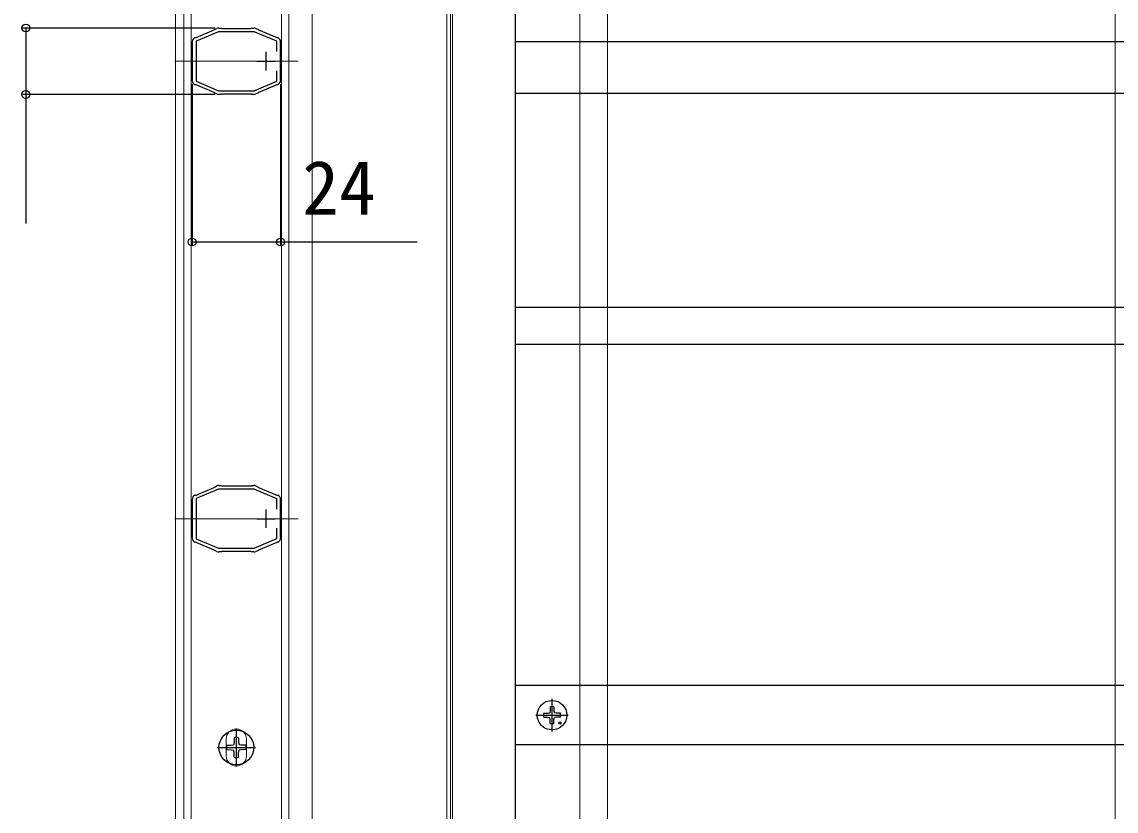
# Model space of a CAD drawing. Units: millimetres, scale not verified. Extents: x -875 to 875, y -1305 to 1297.
# Drawn here: x -726.6 to -430.2, y -863.2 to -649.3 of the extents above; entities that cross this region are included whole.
import ezdxf
from ezdxf.enums import TextEntityAlignment as Align

# ---------------------------------------------------------------- set-up
doc = ezdxf.new("R2010")
doc.units = ezdxf.units.MM
doc.header["$LTSCALE"] = 8
for name, color, linetype in [('0-2_YKK_11', 7, 'Continuous'), ('0-5_YKK_13', 4, 'Continuous'), ('0-6_YKK_D', 6, 'Continuous')]:
    doc.layers.add(name, color=color, linetype=linetype)
doc.layers.add('0-4_YKK_12', color=2, linetype='Continuous', lineweight=18)
doc.styles.add('ＭＳ ゴシック', font='')
doc.styles.get('ＭＳ ゴシック').set_extended_font_data('MS Gothic')

msp = doc.modelspace()

# ---------------------------------------------------------------- linework, layer by layer
at = {"layer": '0-2_YKK_11'}
for p, q in [((-660.494, -657.45), (-660.494, -662.45)), ((-662.994, -659.95), (-657.994, -659.95)), ((-660.494, -781.45), (-660.494, -786.45)), ((-662.994, -783.95), (-657.994, -783.95))]:
    msp.add_line(p, q, dxfattribs=at)
for points in [[(-679.712, -653.563), (-679.557, -653.547), (-679.42, -653.541), (-674.476, -651.462), (-674.373, -651.365), (-674.271, -651.267), (-673.794, -651.067)], [(-673.213, -650.95), (-672.695, -650.95), (-672.562, -651), (-672.43, -651.05), (-664.559, -651.05), (-664.427, -651), (-664.295, -650.95), (-663.777, -650.95)], [(-663.196, -651.067), (-662.719, -651.267), (-662.616, -651.365), (-662.514, -651.462), (-657.57, -653.541), (-657.433, -653.547), (-657.278, -653.562)], [(-680.395, -664.893), (-680.395, -655.007), (-680.442, -654.879), (-680.487, -654.73)], [(-657.495, -657.36), (-657.495, -654.548), (-663.677, -651.95), (-673.313, -651.95), (-679.395, -654.506), (-679.395, -665.394), (-673.314, -667.95), (-663.677, -667.95), (-657.495, -665.352), (-657.495, -662.54)], [(-656.502, -654.73), (-656.548, -654.879), (-656.595, -655.007), (-656.595, -664.893), (-656.548, -665.021), (-656.502, -665.17)], [(-680.487, -665.17), (-680.442, -665.022), (-680.395, -664.893)], [(-673.794, -668.833), (-674.271, -668.633), (-674.373, -668.535), (-674.476, -668.438), (-679.42, -666.359), (-679.557, -666.353), (-679.712, -666.338)], [(-657.278, -666.338), (-657.433, -666.353), (-657.57, -666.359), (-662.514, -668.438), (-662.616, -668.535), (-662.719, -668.633), (-663.196, -668.833)], [(-663.777, -668.95), (-664.295, -668.95), (-664.427, -668.9), (-664.559, -668.85), (-672.43, -668.85), (-672.562, -668.9), (-672.695, -668.95), (-673.213, -668.95)], [(-679.712, -777.563), (-679.557, -777.547), (-679.42, -777.541), (-674.476, -775.462), (-674.373, -775.365), (-674.271, -775.267), (-673.794, -775.067)], [(-657.495, -781.36), (-657.495, -778.548), (-663.677, -775.95), (-673.313, -775.95), (-679.395, -778.506), (-679.395, -789.394), (-673.314, -791.95), (-663.677, -791.95), (-657.495, -789.352), (-657.495, -786.54)], [(-673.213, -774.95), (-672.695, -774.95), (-672.562, -775), (-672.43, -775.05), (-664.559, -775.05), (-664.427, -775), (-664.295, -774.95), (-663.777, -774.95)], [(-663.196, -775.067), (-662.719, -775.267), (-662.616, -775.365), (-662.514, -775.462), (-657.57, -777.541), (-657.433, -777.547), (-657.278, -777.562)], [(-680.395, -788.893), (-680.395, -779.007), (-680.442, -778.879), (-680.487, -778.73)], [(-656.502, -778.73), (-656.548, -778.879), (-656.595, -779.007), (-656.595, -788.893), (-656.548, -789.021), (-656.502, -789.17)], [(-680.487, -789.17), (-680.442, -789.022), (-680.395, -788.893)], [(-673.794, -792.833), (-674.271, -792.633), (-674.373, -792.535), (-674.476, -792.438), (-679.42, -790.359), (-679.557, -790.353), (-679.712, -790.338)], [(-657.278, -790.338), (-657.433, -790.353), (-657.57, -790.359), (-662.514, -792.438), (-662.616, -792.535), (-662.719, -792.633), (-663.196, -792.833)], [(-663.777, -792.95), (-664.295, -792.95), (-664.427, -792.9), (-664.559, -792.85), (-672.43, -792.85), (-672.562, -792.9), (-672.695, -792.95), (-673.213, -792.95)]]:
    msp.add_lwpolyline(points, dxfattribs=at)
for centre, start, end in [((-673.213, -652.45), 89.99998, 112.78771), ((-663.777, -652.45), 67.21234, 90.00008), ((-678.995, -654.88), 118.55565, 174.26079), ((-657.995, -654.88), 5.73914, 61.44347), ((-678.995, -665.02), 185.73925, 241.44438), ((-657.995, -665.02), 298.55592, 354.26083), ((-673.213, -667.45), 247.21255, 270.00006), ((-663.777, -667.45), 270, 292.78773), ((-673.213, -776.45), 89.99998, 112.78771), ((-663.777, -776.45), 67.21234, 90.00008), ((-678.995, -778.88), 118.55565, 174.26079), ((-657.995, -778.88), 5.73914, 61.44347), ((-678.995, -789.02), 185.73925, 241.44438), ((-657.995, -789.02), 298.55592, 354.26083), ((-673.213, -791.45), 247.21255, 270.00006), ((-663.777, -791.45), 270, 292.78773)]:
    msp.add_arc(centre, 1.5, start, end, dxfattribs=at)
at = {"layer": '0-4_YKK_12'}
for p, q in [((-648, -309.7), (-648, -1104.2)), ((-685, -446.7), (-685, -1009.2)), ((-611.5, -446.7), (-611.5, -1009.2)), ((-610.5, -446.7), (-610.5, -1009.2)), ((-610, -447.2), (-610, -1010.7)), ((-575.5, -447.2), (-575.5, -1010.7)), ((-568, -446.7), (-568, -1009.2)), ((-430.5, -1007.2), (-430.5, -455.2)), ((-651.794, -659.95), (-685.194, -659.95)), ((-651.794, -783.95), (-685.194, -783.95)), ((-671.245, -848.2), (-671.245, -843.7)), ((-665.745, -848.2), (-665.745, -843.7))]:
    msp.add_line(p, q, dxfattribs=at)
at = {"layer": '0-4_YKK_12', "color": 3}
for p, q in [((-682.695, -447.2), (-682.695, -1008.7)), ((-680.695, -447.2), (-680.695, -1008.7)), ((-656.295, -447.2), (-656.295, -1008.7)), ((-654.295, -447.2), (-654.295, -1008.7))]:
    msp.add_line(p, q, dxfattribs=at)
at = {"layer": '0-4_YKK_12'}
for centre, start, end in [((-668.495, -843.7), 0, 180), ((-668.495, -848.2), 180, 0)]:
    msp.add_arc(centre, 2.75, start, end, dxfattribs=at)
at = {"layer": '0-5_YKK_13'}
for p, q in [((-593, -446.699), (-593, -990.2)), ((-583.5, -834.955), (-583.519, -836.063)), ((-583, -841.6), (-583, -832.8)), ((-582.5, -834.955), (-582.481, -836.063)), ((-587.4, -837.2), (-578.6, -837.2)), ((-585.245, -836.7), (-584.137, -836.681)), ((-585.245, -837.7), (-584.137, -837.719)), ((-584.137, -836.681), (-583.62, -836.58)), ((-584.137, -837.719), (-583.62, -837.82)), ((-583.519, -836.063), (-583.62, -836.58)), ((-583.519, -838.337), (-583.62, -837.82)), ((-583.5, -839.445), (-583.519, -838.337)), ((-582.5, -839.445), (-582.481, -838.337)), ((-582.481, -836.063), (-582.38, -836.58)), ((-582.481, -838.337), (-582.38, -837.82)), ((-581.863, -836.681), (-582.38, -836.58)), ((-581.863, -837.719), (-582.38, -837.82)), ((-580.755, -836.7), (-581.863, -836.681)), ((-580.755, -837.7), (-581.863, -837.719)), ((-668.495, -851.129), (-668.495, -840.771)), ((-669.083, -843.308), (-669.106, -844.612)), ((-667.906, -843.308), (-667.884, -844.612)), ((-673.674, -845.95), (-663.316, -845.95)), ((-671.137, -845.361), (-669.833, -845.339)), ((-671.137, -846.539), (-669.833, -846.561)), ((-669.833, -845.339), (-669.224, -845.22)), ((-669.833, -846.561), (-669.224, -846.68)), ((-669.106, -844.612), (-669.224, -845.22)), ((-669.106, -847.288), (-669.224, -846.68)), ((-669.083, -848.592), (-669.106, -847.288)), ((-667.906, -848.592), (-667.884, -847.288)), ((-667.884, -844.612), (-667.765, -845.22)), ((-667.884, -847.288), (-667.765, -846.68)), ((-667.156, -845.339), (-667.765, -845.22)), ((-667.156, -846.561), (-667.765, -846.68)), ((-665.852, -845.361), (-667.156, -845.339)), ((-665.852, -846.539), (-667.156, -846.561))]:
    msp.add_line(p, q, dxfattribs=at)
for points in [[(-28, -654.699), (-575.5, -654.699), (-593, -654.699)], [(-28, -668.699), (-575.5, -668.699), (-593, -668.699)], [(-28, -726.7), (-575.5, -726.7), (-593, -726.7)], [(-28, -736.7), (-575.5, -736.7), (-593, -736.7)], [(-28, -829.2), (-575.5, -829.2), (-593, -829.2)], [(-28, -845.2), (-575.5, -845.2), (-593, -845.2)]]:
    msp.add_lwpolyline(points, dxfattribs=at)
for centre, radius in [((-583, -837.2), 4), ((-668.495, -845.95), 4.708), ((-580.879, -839.321), 0.3)]:
    msp.add_circle(centre, radius, dxfattribs=at)
for centre, radius, start, end in [((-583, -837.2), 2.3, 77.44414, 102.55586), ((-583, -837.2), 2.3, 167.44414, 192.55586), ((-583, -837.2), 2.3, 347.44414, 12.55586), ((-583, -837.2), 2.3, 257.44414, 282.55586), ((-668.495, -845.95), 2.707, 77.44414, 102.55586), ((-668.495, -845.95), 2.707, 167.44414, 192.55586), ((-668.495, -845.95), 2.707, 347.44414, 12.55586), ((-668.495, -845.95), 2.707, 257.44414, 282.55586)]:
    msp.add_arc(centre, radius, start, end, dxfattribs=at)
at = {"layer": '0-6_YKK_D'}
for p, q in [((-674.213, -650.95), (-726.5, -650.95)), ((-680.487, -666.17), (-680.487, -709.95)), ((-656.501, -666.15), (-656.501, -709.95)), ((-674.213, -668.95), (-726.5, -668.95))]:
    msp.add_line(p, q, dxfattribs=at)
for points in [[(-725.5, -650.95), (-725.5, -668.95), (-725.5, -703.909)], [(-680.487, -708.95), (-656.501, -708.95), (-619.497, -708.95)]]:
    msp.add_lwpolyline(points, dxfattribs=at)
for centre in [(-725.5, -650.95), (-725.5, -668.95), (-680.487, -708.95), (-656.501, -708.95)]:
    msp.add_circle(centre, 1.075, dxfattribs=at)

# ---------------------------------------------------------------- texts
at = {"layer": '0-6_YKK_D', "style": 'ＭＳ ゴシック'}
msp.add_text('24', height=14.66, dxfattribs=at).set_placement((-650.678, -705.95), align=Align.BOTTOM_LEFT)

doc.saveas('drawing.dxf')
